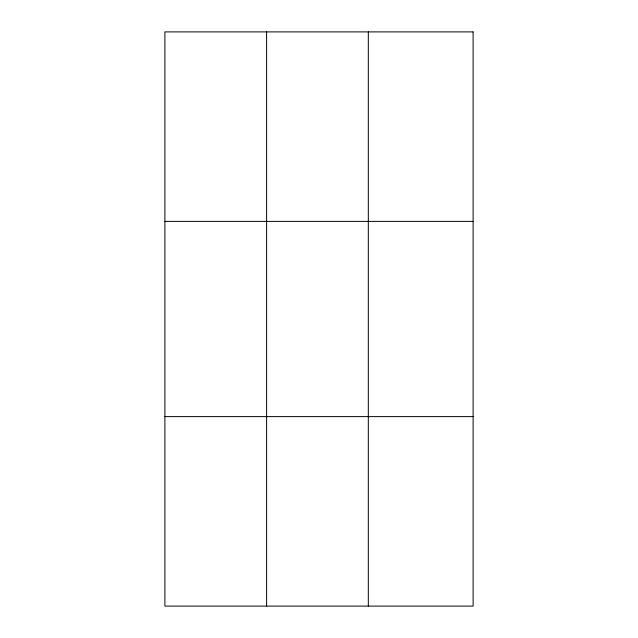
<?xml version="1.0" encoding="UTF-8"?>
<svg xmlns="http://www.w3.org/2000/svg" width="638" height="638" viewBox="0 0 638 638"><rect width="100%" height="100%" fill="white"/><g stroke="black" fill="none" stroke-linecap="round" stroke-linejoin="round"><path stroke-width="0.96" d="M266.604 606.1L266.604 31.9M368.317 606.1L368.317 31.9M164.891 221.386L473.109 221.386M164.891 416.614L473.109 416.614M473.109 31.9L473.109 606.1L164.891 606.1L164.891 31.9L473.109 31.9"/></g></svg>
